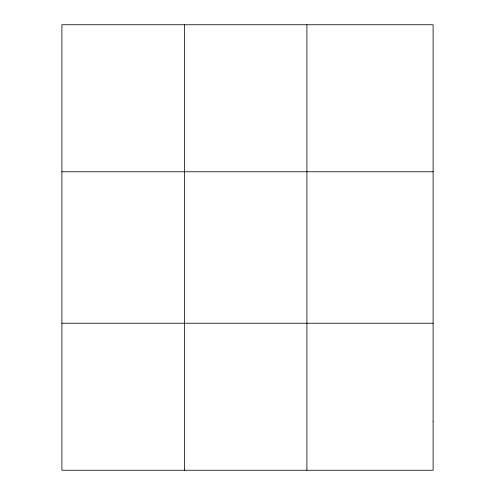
<?xml version="1.0" encoding="UTF-8"?>
<svg xmlns="http://www.w3.org/2000/svg" width="495" height="495" viewBox="0 0 495 495"><rect width="100%" height="100%" fill="white"/><g stroke="black" fill="none" stroke-linecap="round" stroke-linejoin="round"><path stroke-width="0.74" d="M184.394 24.75L184.394 470.25M306.894 24.75L306.894 470.25M61.894 171.765L433.106 171.765M61.894 323.235L433.106 323.235M433.106 421.245L433.106 470.25L61.894 470.25L61.894 24.75L433.106 24.75L433.106 421.245"/></g></svg>
